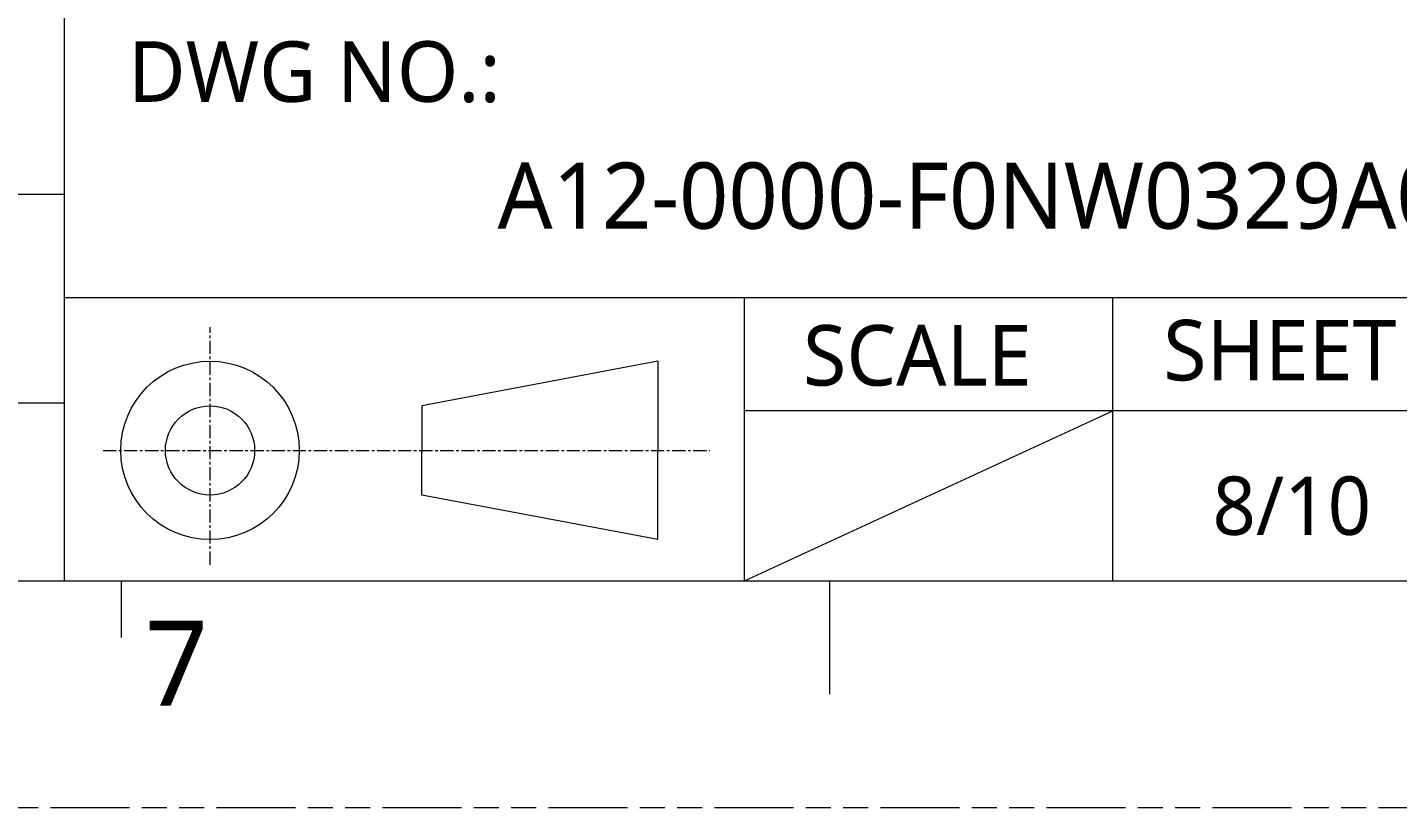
# Model space of a CAD drawing. Extents: x 2541 to 3941, y 2348 to 3338.
# Drawn here: x 3678.6 to 3843.7, y 2347.8 to 2441.8 of the extents above; entities that cross this region are included whole.
import ezdxf

# ---------------------------------------------------------------- set-up
doc = ezdxf.new("R2010")
doc.units = 0
doc.linetypes.add('CENTER', pattern=[50.8, 31.75, -6.35, 6.35, -6.35])
doc.linetypes.add('PHANTOM', pattern=[29.5, 9.5, -1.5, 3, -1.5, 3, -1.5, 9.5])
doc.layers.get('0').update_dxf_attribs({"lineweight": 0})
doc.layers.add('0PAPERF', color=2, linetype='PHANTOM', lineweight=0, plot=False)
doc.layers.add('DIM', color=100, linetype='Continuous', lineweight=15)
doc.layers.add('備註', color=1, linetype='Continuous', lineweight=0)
doc.styles.get("Standard").update_dxf_attribs({"font": 'simplex.shx', "height": 2.7})

msp = doc.modelspace()

# ---------------------------------------------------------------- linework, layer by layer
at = {"lineweight": 0}
for p, q in [((3683.11358, 2375.14801), (3683.11358, 2532.15172)), ((3898.1404, 2409.27925), (3683.11358, 2409.27925)), ((3765.02856, 2375.14801), (3765.02856, 2409.27925)), ((3809.39917, 2375.14801), (3809.39917, 2409.27925)), ((3754.58238, 2401.62734), (3726.13641, 2396.25167)), ((3754.58238, 2401.62734), (3754.58238, 2390.876)), ((3515.87051, 2396.63027), (3683.11358, 2396.63027)), ((3726.13641, 2396.25167), (3726.13641, 2390.876)), ((3898.1404, 2395.62676), (3765.02856, 2395.62676)), ((3765.02856, 2375.14801), (3809.39917, 2395.62676)), ((3726.13641, 2385.50033), (3726.13641, 2390.876)), ((3754.58238, 2380.12466), (3754.58238, 2390.876)), ((3754.58238, 2380.12466), (3726.13641, 2385.50033)), ((2580.67453, 2375.14801), (3898.1404, 2375.14801)), ((3689.93983, 2375.14801), (3689.93983, 2368.32177)), ((3775.26793, 2375.14801), (3775.26793, 2361.49552))]:
    msp.add_line(p, q, dxfattribs=at)
at = {"color": 0, "lineweight": 0}
msp.add_line((3683.11358, 2421.71673), (3430.54241, 2421.71673), dxfattribs=at)
at = {"linetype": 'CENTER', "lineweight": 0, "ltscale": 0.05}
for p, q in [((3700.6382, 2377.10739), (3700.6382, 2405.72449)), ((3687.74171, 2390.876), (3760.84639, 2390.876))]:
    msp.add_line(p, q, dxfattribs=at)
at = {"lineweight": 0}
for radius in [10.75134, 5.37567]:
    msp.add_circle((3700.6382, 2390.876), radius, dxfattribs=at)
at = {"layer": '0PAPERF'}
msp.add_line((2641.54843, 2375.14801), (3898.1404, 2375.14801), dxfattribs=at)
at = {"layer": '備註', "color": 2, "linetype": 'PHANTOM', "lineweight": 0}
msp.add_line((2541.41878, 2347.84302), (3941.15578, 2347.84302), dxfattribs=at)

# ---------------------------------------------------------------- texts
at = {"color": 0}
for s, insert, char_height, width, attachment_point in [('{\\fMicrosoft JhengHei|b0|i0|c136|p0;DWG NO.:}', (3690.77408, 2440.16524), 7.2913157, 58.3120135, 1), ('{\\fMicrosoft JhengHei|b0|i0|c136|p18;\\C256;A12-0000-F0NW0329A00}', (3795.3732, 2421.52103), 7.9774098, 134.7188365, 5), ('{\\fMicrosoft JhengHei|b0|i0|c136|p0;\\H1.244111x;SCALE} ', (3772.08633, 2405.98212), 5.860664, 33.8983875, 1), ('{\\fMicrosoft JhengHei|b0|i0|c136|p0;SHEET}', (3815.48293, 2406.6036), 7.2913157, 37.1275325, 1), ('{\\fMicrosoft JhengHei|b0|i0|c136|p0;8/10}', (3821.4101, 2387.73334), 7.0327968, 37.1275325, 1)]:
    msp.add_mtext(s, dxfattribs=dict(at, insert=insert, char_height=char_height, width=width, attachment_point=attachment_point))
at = {"layer": 'DIM', "insert": (3692.79365, 2370.36608), "char_height": 10.239372, "width": 6.2340332, "attachment_point": 1}
msp.add_mtext('{\\fMicrosoft JhengHei|b0|i0|c136|p0;\\C0;7}', dxfattribs=at)

doc.saveas('drawing.dxf')
